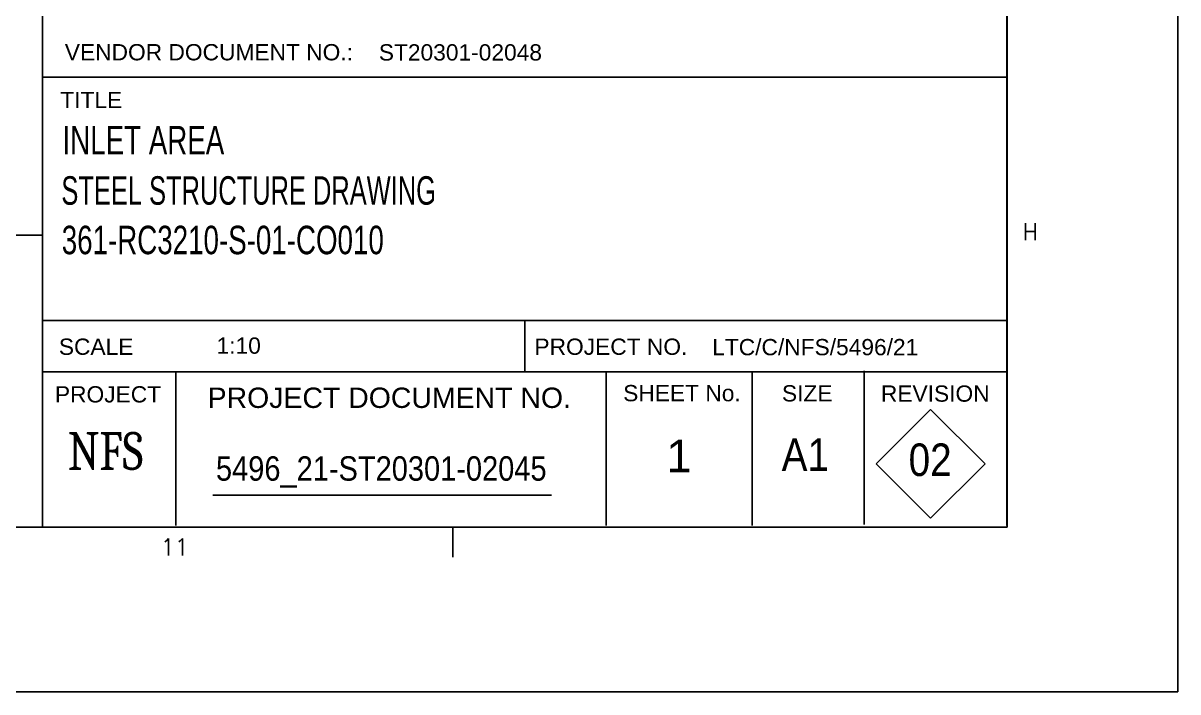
# Model space of a CAD drawing. Header units: millimetres. Extents: x -256 to 585, y -266 to 464.
# Drawn here: x 449.4 to 584.9, y -266.2 to -187.8 of the extents above; entities that cross this region are included whole.
import ezdxf

# ---------------------------------------------------------------- set-up
doc = ezdxf.new("R2010")
doc.units = ezdxf.units.MM
doc.styles.add('Arial', font='ARIAL.TTF', dxfattribs={"height": 0.2})
doc.styles.add('Arial Narrow', font='ARIALN.TTF', dxfattribs={"height": 0.2})
doc.styles.add('Cambria', font='CAMBRIA.TTC', dxfattribs={"height": 0.2})

# ---------------------------------------------------------------- blocks, each defined once
blk = doc.blocks.new('Unknown-252070812-55923')
at = {"color": 7, "linetype": 'Continuous'}
for p, q in [((584.85, 327.75), (584.85, -266.25)), ((564.83, -246.9), (564.83, 307.74)), ((564.82, 24.4), (564.82, -246.9)), ((564.82, -246.9), (564.82, -42.9)), ((564.83, -246.9), (564.83, -42.9)), ((566.97, -211.25), (566.97, -213.25)), ((568.1, -211.25), (568.1, -213.25)), ((566.97, -212.2), (568.1, -212.2)), ((-226.11, -246.9), (564.83, -246.9)), ((451.78, -246.9), (564.83, -246.9)), ((451.78, -246.9), (564.82, -246.9)), ((499.81, -250.42), (499.81, -246.9)), ((466.05, -248.62), (466.22, -248.52)), ((466.22, -248.52), (466.46, -248.24)), ((466.46, -248.24), (466.46, -250.25)), ((467.68, -248.62), (467.84, -248.52)), ((467.84, -248.52), (468.09, -248.24)), ((468.09, -248.24), (468.09, -250.25)), ((584.85, -266.25), (-256.15, -266.25))]:
    blk.add_line(p, q, dxfattribs=at)
blk = doc.blocks.new('Unknown-252070812-55925')
at = {"color": 7, "linetype": 'Continuous'}
for p, q in [((451.67, -246.9), (451.67, 24.83)), ((564.79, -246.7), (564.79, 24.83)), ((451.67, -194.12), (564.82, -194.12)), ((451.67, -222.67), (564.82, -222.67)), ((508.25, -228.68), (508.25, -222.67)), ((451.67, -228.68), (564.82, -228.68)), ((467.31, -246.7), (467.31, -228.68)), ((517.8, -246.7), (517.8, -228.68)), ((534.9, -246.7), (534.9, -228.68)), ((548.06, -246.6), (548.06, -228.58)), ((555.85, -233.11), (549.48, -239.49)), ((562.23, -239.49), (555.85, -233.11)), ((549.48, -239.49), (555.85, -245.86)), ((555.85, -245.86), (562.23, -239.49)), ((471.67, -243.14), (511.4, -243.14))]:
    blk.add_line(p, q, dxfattribs=at)
at = {"color": 7, "linetype": 'Continuous', "style": 'Arial'}
for s, height, p in [('VENDOR DOCUMENT NO.:', 1.9102, (454.3, -192.13)), ('TITLE', 1.91, (453.77, -197.74)), ('SCALE', 1.91, (453.6, -226.69)), ('PROJECT NO.', 1.9102, (509.38, -226.69)), ('LTC/C/NFS/5496/21', 1.9102, (530.23, -226.74)), ('SHEET No.', 1.91, (519.79, -232.14)), ('SIZE', 1.91, (538.41, -232.16)), ('REVISION', 1.91, (550.02, -232.19)), ('PROJECT', 1.91, (453.14, -232.28)), ('PROJECT DOCUMENT NO.', 2.3877, (471.05, -232.92))]:
    blk.add_text(s, height=height, dxfattribs=at).set_placement(p)
at = {"color": 6, "linetype": 'Continuous', "style": 'Arial'}
for s, height, p in [('ST20301-02048', 1.9102, (491.13, -192.15)), ('1', 3.82, (524.86, -240.48))]:
    blk.add_text(s, height=height, dxfattribs=at).set_placement(p)
at = {"color": 6}
for s, height, style, width, p in [('INLET AREA', 3.34, 'Arial Narrow', 0.85, (454.03, -203.17)), ('STEEL STRUCTURE DRAWING', 3.3405, 'Arial Narrow', 0.78, (453.9, -209.07)), ('361-RC3210-S-01-CO010', 3.3405, 'Arial Narrow', 0.85, (453.94, -214.88)), ('02', 3.82, 'Arial', 0.85, (553.27, -240.91)), ('5496_21-ST20301-02045', 2.8652, 'Arial', 0.85, (472.03, -241.46))]:
    blk.add_text(s, height=height, dxfattribs=dict(at, style=style, width=width)).set_placement(p)
at = {"color": 6, "style": 'Arial'}
blk.add_text('1:10', height=1.91, dxfattribs=at).set_placement((472.1, -226.56))
at = {"color": 7, "linetype": 'Continuous', "style": 'Cambria', "width": 0.799991}
blk.add_text('NFS', height=4.449, dxfattribs=at).set_placement((454.66, -240.2))
at = {"color": 6, "linetype": 'Continuous', "style": 'Arial', "width": 0.85}
blk.add_text('A1', height=3.82, dxfattribs=at).set_placement((538.38, -240.32))
blk = doc.blocks.new('Unknown-252070812-55929')
at = {"linetype": 'Continuous'}
for points in [[(406.2, -226.71), (407.09, -225.17), (405.4, -225.17)], [(420.75, -226.95), (421.64, -225.41), (419.95, -225.41)]]:
    blk.add_hatch(color=7, dxfattribs=at).paths.add_polyline_path(points)
at = {"color": 7, "linetype": 'Continuous'}
for p, q in [((337.66, -212.65), (337.66, -246.9)), ((337.66, -212.65), (451.67, -212.65)), ((451.67, -212.65), (451.67, -246.9)), ((337.66, -246.9), (451.67, -246.9))]:
    blk.add_line(p, q, dxfattribs=at)
at = {"color": 3, "linetype": 'Continuous'}
for p, q in [((419.96, -225.41), (420.75, -226.94)), ((421.63, -225.41), (420.75, -226.95))]:
    blk.add_line(p, q, dxfattribs=at)
at = {"color": 7, "linetype": 'Continuous'}
for centre in [(406.24, -225.71), (420.8, -225.95)]:
    blk.add_circle(centre, 1, dxfattribs=at)
at = {"color": 7, "linetype": 'Continuous', "style": 'Arial'}
for s, height, width, p in [('1. ACCUMULATIVE DIMENSIONS ARE TAKEN FROM THE "RD" LINE.    积累尺寸是根据这线 "RD" 开始计算。', 1.9102, 0.65892, (338.91, -215.77)), ('2. ALL GAS RE-ENTRANT CUTS WILL HAVE A RADIUS OF 10mm U.N.O.', 1.9102, 0.617738, (338.91, -219.52)), ('所有气割直角切口要有10mm 的半径，除另有所指。', 1.9102, 0.541875, (397.82, -219.52)), ('3. ALL SUBMARKS THIS SHEET TO BE PREFIXED (                                 ).    这张图样的所有副标记前面要加 (                                  )。', 1.91016, 0.65892, (338.91, -223.04)), ('4. ASSEMBLY MARK TO BE STAMPED ON THE FACE WHERE INDICATED THUS      .    构件号打在      标记面上。', 1.9102, 0.65892, (338.83, -226.79)), ('5. ">" DENOTES THE TOUCH FACE OF MEMBERS, SHOP MUST SPOT THEM.    " > " 为构件结合面，工厂需标识出来。', 1.9102, 0.65892, (338.91, -230.5)), ('6. ALL THE DIAMETER OF SCALLOP IS 25mm U.N.O.  所有扇形倒角半径都是25mm，除另有所指。', 1.9102, 0.65892, (339.04, -234.02)), ('7. ALL WELDS SHALL BE CONTINUOUS, U.N.O.   所有焊缝都是连续焊缝，除另有所指。', 1.9102, 0.65892, (339.09, -237.74)), ('8. SEAL WELDS OF 3MM FILLET WELD SHALL BE PROVIDED IN WELDED CONNECTIONS.   焊接节点里的封焊是3mm角焊缝。', 1.9102, 0.65892, (339.06, -241.25)), ('9. TEMPORARY BOLTS SHALL BE RED COATED TO DISTIGUISH FROM THE PERMANENT BOLT.   临时螺栓应涂红油漆，以区别与永久螺栓。', 1.9102, 0.55892, (339.07, -244.67))]:
    blk.add_text(s, height=height, dxfattribs=dict(at, width=width)).set_placement(p)
at = {"color": 3, "linetype": 'Continuous', "style": 'Arial', "width": 0.65}
for p in [(380.1, -223.29), (426.56, -223.24)]:
    blk.add_text('361-RC3210-S-01', height=1.9102, dxfattribs=at).set_placement(p)

msp = doc.modelspace()

# ---------------------------------------------------------------- block references
for name in ['Unknown-252070812-55923', 'Unknown-252070812-55925', 'Unknown-252070812-55929']:
    msp.add_blockref(name, (0, 0))

doc.saveas('drawing.dxf')
